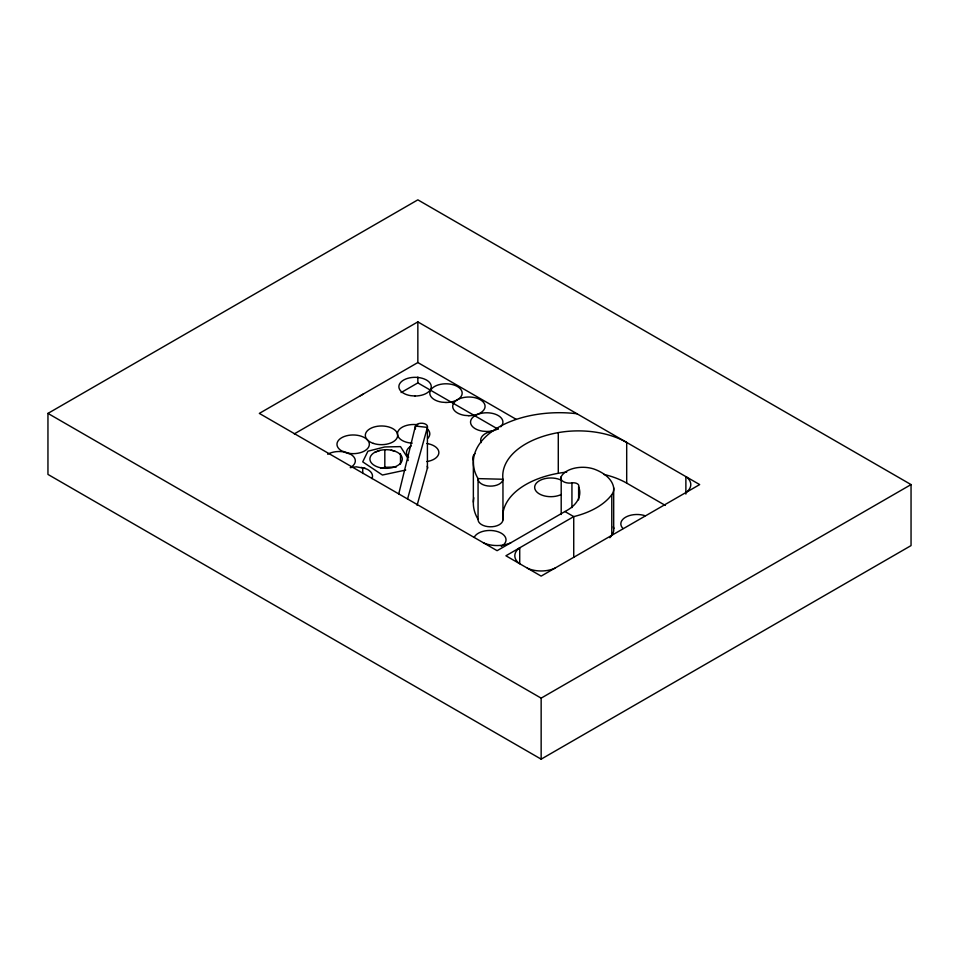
<?xml version="1.0" encoding="UTF-8"?>
<svg xmlns="http://www.w3.org/2000/svg" width="959" height="959" viewBox="0 0 959 959"><rect width="100%" height="100%" fill="white"/><g stroke="black" fill="none" stroke-linecap="round" stroke-linejoin="round"><path stroke-width="1.44" d="M398.752 493.897L415.427 426.06A6.102 3.524 0 0 1 422.583 423.279A6.102 3.524 0 0 1 427.414 427.402L427.414 468.088L417.093 505.309M407.563 498.98L427.414 427.402L415.427 426.06L415.427 428.973M360.332 395.755L363.113 394.149M685.877 492.554L686.752 491.943A22.153 12.791 0 0 0 686.752 477.222L685.877 476.623L685.877 494.053M47.95 413.401L417.848 199.844L911.05 484.583L911.05 545.599L541.152 759.156L47.95 474.417L47.95 413.401L541.152 698.14L911.05 484.583M611.782 494.652A71.793 41.453 0 0 1 573.734 516.613L505.92 555.776L541.152 576.107L699.674 484.583L417.848 321.876L259.326 413.401L497.11 550.682L564.935 511.531A43.778 25.27 0 0 0 578.625 486.776A5.43 3.141 0 0 0 577.234 483.72A5.43 3.141 0 0 0 571.936 482.916A8.715 5.035 0 0 1 563.424 481.634A8.715 5.035 0 0 1 561.195 476.719A22.345 12.899 0 0 1 595.383 469.562A42.628 24.61 0 0 1 613.688 487.867L613.688 528.553A24.982 14.421 0 0 1 611.782 535.326L611.782 494.652A24.982 14.421 0 0 0 613.688 487.867M294.293 433.888L417.848 362.55L516.182 419.323M401.09 392.567L417.848 382.893L498.009 429.164M510.907 542.722L509.852 543.226A22.153 12.791 0 0 1 484.367 543.226L483.324 542.722M554.949 568.148L553.894 568.651A22.153 12.791 0 0 1 528.409 568.651L527.354 568.148M380.04 450.418L374.969 452.24M380.591 468.364L384.823 467.297L396.223 467.045M350.275 467.596L356.328 466.841L365.295 468.471M405.729 470.042L382.425 475.029L362.73 461.866L367.92 451.198L384.823 446.954L400.502 446.618L407.515 457.695L408.162 460.548M427.654 468.112L427.414 468.088A6.102 3.524 0 0 0 427.187 466.266M395.06 451.281L391.14 450.167M364.42 468.088L367.776 469.574A16.195 9.35 0 0 1 371.972 478.601M361.375 467.357L362.238 467.74M603.655 474.369A68.389 39.487 0 0 1 626.695 483.12L665.318 505.429M564.935 511.531L573.734 516.613L573.734 557.299M613.58 527.929L613.688 528.553A42.628 24.61 0 0 0 613.328 526.743M626.695 483.12L626.695 442.447A68.389 39.487 0 0 0 558.282 432.617A78.554 45.349 0 0 0 502.96 479.248A12.455 7.192 0 0 1 489.965 486.117A12.455 7.192 0 0 1 478.062 478.613A86.058 49.688 0 0 1 494.808 429.548A86.058 49.688 0 0 1 576.994 413.749M578.625 486.776L578.625 499.855M571.936 482.916L571.936 507.611M561.195 476.719L561.195 514.492M558.282 432.617L558.282 473.29A78.554 45.349 0 0 0 502.96 519.922A12.455 7.192 0 0 1 489.965 526.791A12.455 7.192 0 0 1 478.062 519.298A86.058 49.688 0 0 1 473.83 497.781M541.152 698.14L541.152 759.156M502.96 519.922L502.96 479.248L478.062 478.613L478.062 519.298M473.362 461.459L473.362 502.132M417.848 321.876L417.848 362.55M417.848 377.079L417.848 382.893M400.502 453.883L400.502 464.048M384.823 449.867L384.823 467.297M362.73 467.668L362.73 473.482M558.282 473.29A68.389 39.487 0 0 1 566.673 472.14M611.171 536.141A71.793 41.453 0 0 1 609.852 537.735M561.267 494.496A16.195 9.35 0 0 1 539.078 493.753A16.195 9.35 0 0 1 539.078 480.915A16.195 9.35 0 0 1 561.267 480.171M623.002 528.505A16.195 9.35 0 0 1 625.568 517.225A16.195 9.35 0 0 1 645.119 515.738M474.19 537.4A16.195 9.35 0 0 1 497.925 531.718A16.195 9.35 0 0 1 501.281 546.426M473.302 460.692A16.195 9.35 0 0 1 474.921 453.595M426.875 443.514A16.195 9.35 0 0 1 438.874 452.54A16.195 9.35 0 0 1 426.875 461.567M408.666 457.215A16.195 9.35 0 0 1 411.231 445.923M427.642 429.164A16.195 9.35 0 0 1 427.642 438.515M412.214 443.154A16.195 9.35 0 0 1 397.673 432.221A16.195 9.35 0 0 1 417.812 424.813M481.238 442.602A16.195 9.35 0 0 1 492.686 431.154M500.754 426.791A16.195 9.35 0 0 0 493.585 413.653A16.195 9.35 0 0 0 471.516 418.927A16.195 9.35 0 0 0 482.545 431.154L486.74 431.466A16.195 9.35 0 0 0 498.189 428.733M350.598 467.453A16.195 9.35 0 0 0 350.598 454.242L343.346 451.821A16.195 9.35 0 0 0 327.702 454.242M519.718 547.805L518.843 548.416A22.153 12.791 0 0 0 518.843 563.125L519.718 563.736L519.718 547.805M378.002 450.898L374.645 452.384A16.195 9.35 0 0 0 374.645 465.606A16.195 9.35 0 0 0 397.541 465.606A16.195 9.35 0 0 0 397.541 452.384C391.584 449.244 384.391 448.98 378.002 450.898M415.067 396.007L410.872 395.695A16.195 9.35 0 0 1 402.672 380.651A16.195 9.35 0 0 1 429.74 382.713A16.195 9.35 0 0 1 415.067 396.007M445.983 402.48L441.787 402.157A16.195 9.35 0 0 1 433.576 387.124A16.195 9.35 0 0 1 460.656 389.186A16.195 9.35 0 0 1 445.983 402.48M468.879 415.703L464.683 415.379A16.195 9.35 0 0 1 456.484 400.347A16.195 9.35 0 0 1 483.552 402.396A16.195 9.35 0 0 1 468.879 415.703M348.968 453.343L341.704 450.922A16.195 9.35 0 0 1 346.319 435.842A16.195 9.35 0 0 1 369.287 443.49A16.195 9.35 0 0 1 348.968 453.343M373.411 443.418A16.195 9.35 0 0 0 397.697 435.314A16.195 9.35 0 0 0 373.411 427.223A16.195 9.35 0 0 0 373.411 443.418"/></g></svg>
